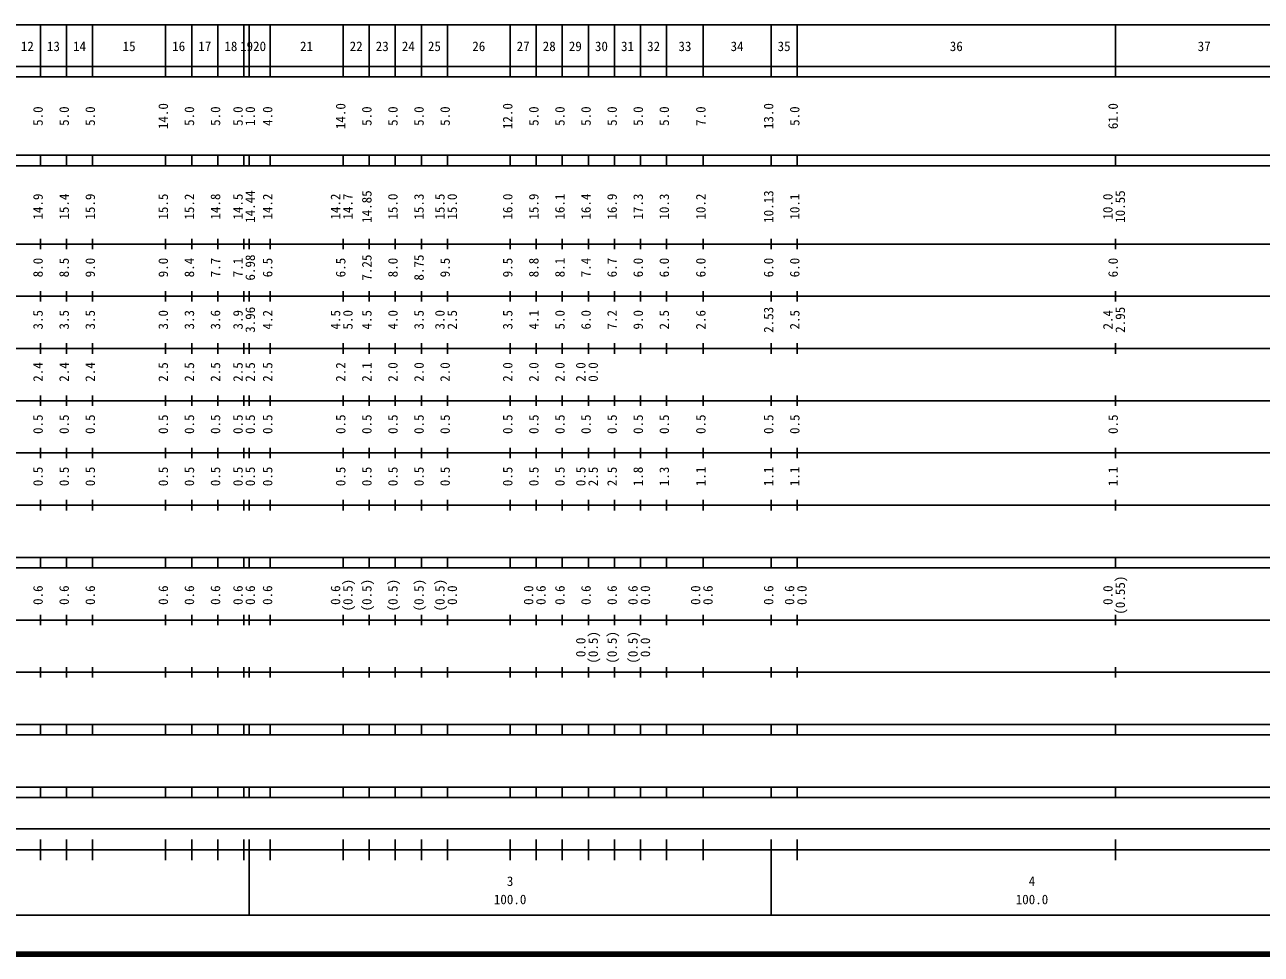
# Model space of a CAD drawing. Units: millimetres on the paper, enlarged 1000 times. Extents: x 40000 to 680000, y 20000 to 380000.
# Drawn here: x 224998 to 461938, y 20000 to 198000 of the extents above; entities that cross this region are included whole.
import ezdxf
from ezdxf.enums import TextEntityAlignment as Align

# ---------------------------------------------------------------- set-up
doc = ezdxf.new("R2010")
doc.units = ezdxf.units.MM
doc.header["$LTSCALE"] = 1000
doc.layers.add('M-TTL', color=2, linetype='Continuous', lineweight=140)
doc.layers.add('M-TTL-BAND', color=7, linetype='Continuous', lineweight=25)
doc.styles.add('ＭＳ ゴシック', font='')
doc.styles.get('ＭＳ ゴシック').set_extended_font_data('MS Gothic')

msp = doc.modelspace()

# ---------------------------------------------------------------- linework, layer by layer
at = {"layer": 'M-TTL'}
msp.add_line((40000, 20000), (680000, 20000), dxfattribs=at)
at = {"layer": 'M-TTL-BAND'}
for p, q in [((68000, 198000), (579000, 198000)), ((228000, 188000), (228000, 198000)), ((233000, 188000), (233000, 198000)), ((238000, 188000), (238000, 198000)), ((252000, 188000), (252000, 198000)), ((257000, 188000), (257000, 198000)), ((262000, 188000), (262000, 198000)), ((267000, 188000), (267000, 198000)), ((268000, 188000), (268000, 198000)), ((272000, 188000), (272000, 198000)), ((286000, 188000), (286000, 198000)), ((291000, 188000), (291000, 198000)), ((296000, 188000), (296000, 198000)), ((301000, 188000), (301000, 198000)), ((306000, 188000), (306000, 198000)), ((318000, 188000), (318000, 198000)), ((323000, 188000), (323000, 198000)), ((328000, 188000), (328000, 198000)), ((333000, 188000), (333000, 198000)), ((338000, 188000), (338000, 198000)), ((343000, 188000), (343000, 198000)), ((348000, 188000), (348000, 198000)), ((355000, 188000), (355000, 198000)), ((368000, 188000), (368000, 198000)), ((373000, 188000), (373000, 198000)), ((434000, 188000), (434000, 198000)), ((40000, 190000), (579000, 190000)), ((40000, 188000), (579000, 188000)), ((40000, 173000), (579000, 173000)), ((228000, 171000), (228000, 173000)), ((233000, 171000), (233000, 173000)), ((238000, 171000), (238000, 173000)), ((252000, 171000), (252000, 173000)), ((257000, 171000), (257000, 173000)), ((262000, 171000), (262000, 173000)), ((267000, 171000), (267000, 173000)), ((268000, 171000), (268000, 173000)), ((272000, 171000), (272000, 173000)), ((286000, 171000), (286000, 173000)), ((291000, 171000), (291000, 173000)), ((296000, 171000), (296000, 173000)), ((301000, 171000), (301000, 173000)), ((306000, 171000), (306000, 173000)), ((318000, 171000), (318000, 173000)), ((323000, 171000), (323000, 173000)), ((328000, 171000), (328000, 173000)), ((333000, 171000), (333000, 173000)), ((338000, 171000), (338000, 173000)), ((343000, 171000), (343000, 173000)), ((348000, 171000), (348000, 173000)), ((355000, 171000), (355000, 173000)), ((368000, 171000), (368000, 173000)), ((373000, 171000), (373000, 173000)), ((434000, 171000), (434000, 173000)), ((40000, 171000), (579000, 171000)), ((228000, 155000), (228000, 157000)), ((233000, 155000), (233000, 157000)), ((238000, 155000), (238000, 157000)), ((252000, 155000), (252000, 157000)), ((257000, 155000), (257000, 157000)), ((262000, 155000), (262000, 157000)), ((267000, 155000), (267000, 157000)), ((268000, 155000), (268000, 157000)), ((272000, 155000), (272000, 157000)), ((286000, 155000), (286000, 157000)), ((291000, 155000), (291000, 157000)), ((296000, 155000), (296000, 157000)), ((301000, 155000), (301000, 157000)), ((306000, 155000), (306000, 157000)), ((318000, 155000), (318000, 157000)), ((323000, 155000), (323000, 157000)), ((328000, 155000), (328000, 157000)), ((333000, 155000), (333000, 157000)), ((338000, 155000), (338000, 157000)), ((343000, 155000), (343000, 157000)), ((348000, 155000), (348000, 157000)), ((355000, 155000), (355000, 157000)), ((368000, 155000), (368000, 157000)), ((373000, 155000), (373000, 157000)), ((434000, 155000), (434000, 157000)), ((40000, 156000), (579000, 156000)), ((228000, 145000), (228000, 147000)), ((233000, 145000), (233000, 147000)), ((238000, 145000), (238000, 147000)), ((252000, 145000), (252000, 147000)), ((257000, 145000), (257000, 147000)), ((262000, 145000), (262000, 147000)), ((267000, 145000), (267000, 147000)), ((268000, 145000), (268000, 147000)), ((272000, 145000), (272000, 147000)), ((286000, 145000), (286000, 147000)), ((291000, 145000), (291000, 147000)), ((296000, 145000), (296000, 147000)), ((301000, 145000), (301000, 147000)), ((306000, 145000), (306000, 147000)), ((318000, 145000), (318000, 147000)), ((323000, 145000), (323000, 147000)), ((328000, 145000), (328000, 147000)), ((333000, 145000), (333000, 147000)), ((338000, 145000), (338000, 147000)), ((343000, 145000), (343000, 147000)), ((348000, 145000), (348000, 147000)), ((355000, 145000), (355000, 147000)), ((368000, 145000), (368000, 147000)), ((373000, 145000), (373000, 147000)), ((434000, 145000), (434000, 147000)), ((46000, 146000), (579000, 146000)), ((52000, 136000), (579000, 136000)), ((228000, 135000), (228000, 137000)), ((233000, 135000), (233000, 137000)), ((238000, 135000), (238000, 137000)), ((252000, 135000), (252000, 137000)), ((257000, 135000), (257000, 137000)), ((262000, 135000), (262000, 137000)), ((267000, 135000), (267000, 137000)), ((268000, 135000), (268000, 137000)), ((272000, 135000), (272000, 137000)), ((286000, 135000), (286000, 137000)), ((291000, 135000), (291000, 137000)), ((296000, 135000), (296000, 137000)), ((301000, 135000), (301000, 137000)), ((306000, 135000), (306000, 137000)), ((318000, 135000), (318000, 137000)), ((323000, 135000), (323000, 137000)), ((328000, 135000), (328000, 137000)), ((333000, 135000), (333000, 137000)), ((338000, 135000), (338000, 137000)), ((343000, 135000), (343000, 137000)), ((348000, 135000), (348000, 137000)), ((355000, 135000), (355000, 137000)), ((368000, 135000), (368000, 137000)), ((373000, 135000), (373000, 137000)), ((434000, 135000), (434000, 137000)), ((46000, 126000), (579000, 126000)), ((228000, 125000), (228000, 127000)), ((233000, 125000), (233000, 127000)), ((238000, 125000), (238000, 127000)), ((252000, 125000), (252000, 127000)), ((257000, 125000), (257000, 127000)), ((262000, 125000), (262000, 127000)), ((267000, 125000), (267000, 127000)), ((268000, 125000), (268000, 127000)), ((272000, 125000), (272000, 127000)), ((286000, 125000), (286000, 127000)), ((291000, 125000), (291000, 127000)), ((296000, 125000), (296000, 127000)), ((301000, 125000), (301000, 127000)), ((306000, 125000), (306000, 127000)), ((318000, 125000), (318000, 127000)), ((323000, 125000), (323000, 127000)), ((328000, 125000), (328000, 127000)), ((333000, 125000), (333000, 127000)), ((338000, 125000), (338000, 127000)), ((343000, 125000), (343000, 127000)), ((348000, 125000), (348000, 127000)), ((355000, 125000), (355000, 127000)), ((368000, 125000), (368000, 127000)), ((373000, 125000), (373000, 127000)), ((434000, 125000), (434000, 127000)), ((228000, 115000), (228000, 117000)), ((233000, 115000), (233000, 117000)), ((238000, 115000), (238000, 117000)), ((252000, 115000), (252000, 117000)), ((257000, 115000), (257000, 117000)), ((262000, 115000), (262000, 117000)), ((267000, 115000), (267000, 117000)), ((268000, 115000), (268000, 117000)), ((272000, 115000), (272000, 117000)), ((286000, 115000), (286000, 117000)), ((291000, 115000), (291000, 117000)), ((296000, 115000), (296000, 117000)), ((301000, 115000), (301000, 117000)), ((306000, 115000), (306000, 117000)), ((318000, 115000), (318000, 117000)), ((323000, 115000), (323000, 117000)), ((328000, 115000), (328000, 117000)), ((333000, 115000), (333000, 117000)), ((338000, 115000), (338000, 117000)), ((343000, 115000), (343000, 117000)), ((348000, 115000), (348000, 117000)), ((355000, 115000), (355000, 117000)), ((368000, 115000), (368000, 117000)), ((373000, 115000), (373000, 117000)), ((434000, 115000), (434000, 117000)), ((52000, 116000), (579000, 116000)), ((228000, 105000), (228000, 107000)), ((233000, 105000), (233000, 107000)), ((238000, 105000), (238000, 107000)), ((252000, 105000), (252000, 107000)), ((257000, 105000), (257000, 107000)), ((262000, 105000), (262000, 107000)), ((267000, 105000), (267000, 107000)), ((268000, 105000), (268000, 107000)), ((272000, 105000), (272000, 107000)), ((286000, 105000), (286000, 107000)), ((291000, 105000), (291000, 107000)), ((296000, 105000), (296000, 107000)), ((301000, 105000), (301000, 107000)), ((306000, 105000), (306000, 107000)), ((318000, 105000), (318000, 107000)), ((323000, 105000), (323000, 107000)), ((328000, 105000), (328000, 107000)), ((333000, 105000), (333000, 107000)), ((338000, 105000), (338000, 107000)), ((343000, 105000), (343000, 107000)), ((348000, 105000), (348000, 107000)), ((355000, 105000), (355000, 107000)), ((368000, 105000), (368000, 107000)), ((373000, 105000), (373000, 107000)), ((434000, 105000), (434000, 107000)), ((46000, 106000), (579000, 106000)), ((40000, 96000), (579000, 96000)), ((228000, 94000), (228000, 96000)), ((233000, 94000), (233000, 96000)), ((238000, 94000), (238000, 96000)), ((252000, 94000), (252000, 96000)), ((257000, 94000), (257000, 96000)), ((262000, 94000), (262000, 96000)), ((267000, 94000), (267000, 96000)), ((268000, 94000), (268000, 96000)), ((272000, 94000), (272000, 96000)), ((286000, 94000), (286000, 96000)), ((291000, 94000), (291000, 96000)), ((296000, 94000), (296000, 96000)), ((301000, 94000), (301000, 96000)), ((306000, 94000), (306000, 96000)), ((318000, 94000), (318000, 96000)), ((323000, 94000), (323000, 96000)), ((328000, 94000), (328000, 96000)), ((333000, 94000), (333000, 96000)), ((338000, 94000), (338000, 96000)), ((343000, 94000), (343000, 96000)), ((348000, 94000), (348000, 96000)), ((355000, 94000), (355000, 96000)), ((368000, 94000), (368000, 96000)), ((373000, 94000), (373000, 96000)), ((434000, 94000), (434000, 96000)), ((40000, 94000), (579000, 94000)), ((49000, 84000), (579000, 84000)), ((228000, 83000), (228000, 85000)), ((233000, 83000), (233000, 85000)), ((238000, 83000), (238000, 85000)), ((252000, 83000), (252000, 85000)), ((257000, 83000), (257000, 85000)), ((262000, 83000), (262000, 85000)), ((267000, 83000), (267000, 85000)), ((268000, 83000), (268000, 85000)), ((272000, 83000), (272000, 85000)), ((286000, 83000), (286000, 85000)), ((291000, 83000), (291000, 85000)), ((296000, 83000), (296000, 85000)), ((301000, 83000), (301000, 85000)), ((306000, 83000), (306000, 85000)), ((318000, 83000), (318000, 85000)), ((323000, 83000), (323000, 85000)), ((328000, 83000), (328000, 85000)), ((333000, 83000), (333000, 85000)), ((338000, 83000), (338000, 85000)), ((343000, 83000), (343000, 85000)), ((348000, 83000), (348000, 85000)), ((355000, 83000), (355000, 85000)), ((368000, 83000), (368000, 85000)), ((373000, 83000), (373000, 85000)), ((434000, 83000), (434000, 85000)), ((40000, 74000), (579000, 74000)), ((228000, 73000), (228000, 75000)), ((233000, 73000), (233000, 75000)), ((238000, 73000), (238000, 75000)), ((252000, 73000), (252000, 75000)), ((257000, 73000), (257000, 75000)), ((262000, 73000), (262000, 75000)), ((267000, 73000), (267000, 75000)), ((268000, 73000), (268000, 75000)), ((272000, 73000), (272000, 75000)), ((286000, 73000), (286000, 75000)), ((291000, 73000), (291000, 75000)), ((296000, 73000), (296000, 75000)), ((301000, 73000), (301000, 75000)), ((306000, 73000), (306000, 75000)), ((318000, 73000), (318000, 75000)), ((323000, 73000), (323000, 75000)), ((328000, 73000), (328000, 75000)), ((333000, 73000), (333000, 75000)), ((338000, 73000), (338000, 75000)), ((343000, 73000), (343000, 75000)), ((348000, 73000), (348000, 75000)), ((355000, 73000), (355000, 75000)), ((368000, 73000), (368000, 75000)), ((373000, 73000), (373000, 75000)), ((434000, 73000), (434000, 75000)), ((40000, 64000), (579000, 64000)), ((228000, 62000), (228000, 64000)), ((233000, 62000), (233000, 64000)), ((238000, 62000), (238000, 64000)), ((252000, 62000), (252000, 64000)), ((257000, 62000), (257000, 64000)), ((262000, 62000), (262000, 64000)), ((267000, 62000), (267000, 64000)), ((268000, 62000), (268000, 64000)), ((272000, 62000), (272000, 64000)), ((286000, 62000), (286000, 64000)), ((291000, 62000), (291000, 64000)), ((296000, 62000), (296000, 64000)), ((301000, 62000), (301000, 64000)), ((306000, 62000), (306000, 64000)), ((318000, 62000), (318000, 64000)), ((323000, 62000), (323000, 64000)), ((328000, 62000), (328000, 64000)), ((333000, 62000), (333000, 64000)), ((338000, 62000), (338000, 64000)), ((343000, 62000), (343000, 64000)), ((348000, 62000), (348000, 64000)), ((355000, 62000), (355000, 64000)), ((368000, 62000), (368000, 64000)), ((373000, 62000), (373000, 64000)), ((434000, 62000), (434000, 64000)), ((40000, 62000), (579000, 62000)), ((40000, 52000), (579000, 52000)), ((40000, 50000), (579000, 50000)), ((228000, 50000), (228000, 52000)), ((233000, 50000), (233000, 52000)), ((238000, 50000), (238000, 52000)), ((252000, 50000), (252000, 52000)), ((257000, 50000), (257000, 52000)), ((262000, 50000), (262000, 52000)), ((267000, 50000), (267000, 52000)), ((268000, 50000), (268000, 52000)), ((272000, 50000), (272000, 52000)), ((286000, 50000), (286000, 52000)), ((291000, 50000), (291000, 52000)), ((296000, 50000), (296000, 52000)), ((301000, 50000), (301000, 52000)), ((306000, 50000), (306000, 52000)), ((318000, 50000), (318000, 52000)), ((323000, 50000), (323000, 52000)), ((328000, 50000), (328000, 52000)), ((333000, 50000), (333000, 52000)), ((338000, 50000), (338000, 52000)), ((343000, 50000), (343000, 52000)), ((348000, 50000), (348000, 52000)), ((355000, 50000), (355000, 52000)), ((368000, 50000), (368000, 52000)), ((373000, 50000), (373000, 52000)), ((434000, 50000), (434000, 52000)), ((71000, 44000), (565000, 44000)), ((228000, 38000), (228000, 42000)), ((233000, 38000), (233000, 42000)), ((238000, 38000), (238000, 42000)), ((252000, 38000), (252000, 42000)), ((257000, 38000), (257000, 42000)), ((262000, 38000), (262000, 42000)), ((267000, 38000), (267000, 42000)), ((268000, 27500), (268000, 42000)), ((272000, 38000), (272000, 42000)), ((286000, 38000), (286000, 42000)), ((291000, 38000), (291000, 42000)), ((296000, 38000), (296000, 42000)), ((301000, 38000), (301000, 42000)), ((306000, 38000), (306000, 42000)), ((318000, 38000), (318000, 42000)), ((323000, 38000), (323000, 42000)), ((328000, 38000), (328000, 42000)), ((333000, 38000), (333000, 42000)), ((338000, 38000), (338000, 42000)), ((343000, 38000), (343000, 42000)), ((348000, 38000), (348000, 42000)), ((355000, 38000), (355000, 42000)), ((368000, 27500), (368000, 42000)), ((373000, 38000), (373000, 42000)), ((434000, 38000), (434000, 42000)), ((40000, 40000), (579000, 40000)), ((68000, 27500), (579000, 27500))]:
    msp.add_line(p, q, dxfattribs=at)

# ---------------------------------------------------------------- texts
at = {"layer": 'M-TTL-BAND', "style": 'ＭＳ ゴシック'}
for s, p in [('12', (225500, 192405)), ('13', (230500, 192405)), ('14', (235500, 192405)), ('15', (245000, 192405)), ('16', (254500, 192405)), ('17', (259500, 192405)), ('18', (264500, 192405)), ('19', (267500, 192405)), ('20', (270000, 192405)), ('21', (279000, 192405)), ('22', (288500, 192405)), ('23', (293500, 192405)), ('24', (298500, 192405)), ('25', (303500, 192405)), ('26', (312000, 192405)), ('27', (320500, 192405)), ('28', (325500, 192405)), ('29', (330500, 192405)), ('30', (335500, 192405)), ('31', (340500, 192405)), ('32', (345500, 192405)), ('33', (351500, 192405)), ('34', (361500, 192405)), ('35', (370500, 192405)), ('36', (403500, 192405)), ('37', (451000, 192405)), ('3', (318000, 32523)), ('4', (418000, 32523)), ('100.0', (318000, 29033)), ('100.0', (418000, 29033))]:
    msp.add_text(s, height=1833, dxfattribs=at).set_placement(p, align=Align.BOTTOM_CENTER)
for s, p in [('14.0', (253000, 180500)), ('14.0', (287000, 180500)), ('12.0', (319000, 180500)), ('13.0', (369000, 180500)), ('61.0', (435000, 180500)), ('5.0', (229000, 180500)), ('5.0', (234000, 180500)), ('5.0', (239000, 180500)), ('5.0', (258000, 180500)), ('5.0', (263000, 180500)), ('5.0', (267319, 180500)), ('1.0', (269661, 180500)), ('4.0', (273000, 180500)), ('5.0', (292000, 180500)), ('5.0', (297000, 180500)), ('5.0', (302000, 180500)), ('5.0', (307000, 180500)), ('5.0', (324000, 180500)), ('5.0', (329000, 180500)), ('5.0', (334000, 180500)), ('5.0', (339000, 180500)), ('5.0', (344000, 180500)), ('5.0', (349000, 180500)), ('7.0', (356000, 180500)), ('5.0', (374000, 180500)), ('14.44', (269661, 163174)), ('14.85', (292000, 163174)), ('10.13', (369000, 163174)), ('10.55', (436370, 163174)), ('14.9', (229000, 163174)), ('15.4', (234000, 163174)), ('15.9', (239000, 163174)), ('15.5', (253000, 163174)), ('15.2', (258000, 163174)), ('14.8', (263000, 163174)), ('14.5', (267319, 163174)), ('14.2', (273000, 163174)), ('14.2', (286000, 163174)), ('14.7', (288370, 163174)), ('15.0', (297000, 163174)), ('15.3', (302000, 163174)), ('15.5', (306000, 163174)), ('15.0', (308370, 163174)), ('16.0', (319000, 163174)), ('15.9', (324000, 163174)), ('16.1', (329000, 163174)), ('16.4', (334000, 163174)), ('16.9', (339000, 163174)), ('17.3', (344000, 163174)), ('10.3', (349000, 163174)), ('10.2', (356000, 163174)), ('10.1', (374000, 163174)), ('10.0', (434000, 163174)), ('8.0', (229000, 151500)), ('8.5', (234000, 151500)), ('9.0', (239000, 151500)), ('9.0', (253000, 151500)), ('8.4', (258000, 151500)), ('7.7', (263000, 151500)), ('7.1', (267319, 151500)), ('6.98', (269661, 151500)), ('6.5', (273000, 151500)), ('6.5', (287000, 151500)), ('7.25', (292000, 151500)), ('8.0', (297000, 151500)), ('8.75', (302000, 151500)), ('9.5', (307000, 151500)), ('9.5', (319000, 151500)), ('8.8', (324000, 151500)), ('8.1', (329000, 151500)), ('7.4', (334000, 151500)), ('6.7', (339000, 151500)), ('6.0', (344000, 151500)), ('6.0', (349000, 151500)), ('6.0', (356000, 151500)), ('6.0', (369000, 151500)), ('6.0', (374000, 151500)), ('6.0', (435000, 151500)), ('3.5', (229000, 141500)), ('3.5', (234000, 141500)), ('3.5', (239000, 141500)), ('3.0', (253000, 141500)), ('3.3', (258000, 141500)), ('3.6', (263000, 141500)), ('3.9', (267319, 141500)), ('3.96', (269661, 141500)), ('4.2', (273000, 141500)), ('4.5', (286000, 141500)), ('5.0', (288370, 141500)), ('4.5', (292000, 141500)), ('4.0', (297000, 141500)), ('3.5', (302000, 141500)), ('3.0', (306000, 141500)), ('2.5', (308370, 141500)), ('3.5', (319000, 141500)), ('4.1', (324000, 141500)), ('5.0', (329000, 141500)), ('6.0', (334000, 141500)), ('7.2', (339000, 141500)), ('9.0', (344000, 141500)), ('2.5', (349000, 141500)), ('2.6', (356000, 141500)), ('2.53', (369000, 141500)), ('2.5', (374000, 141500)), ('2.4', (434000, 141500)), ('2.95', (436370, 141500)), ('2.4', (229000, 131500)), ('2.4', (234000, 131500)), ('2.4', (239000, 131500)), ('2.5', (253000, 131500)), ('2.5', (258000, 131500)), ('2.5', (263000, 131500)), ('2.5', (267319, 131500)), ('2.5', (269661, 131500)), ('2.5', (273000, 131500)), ('2.2', (287000, 131500)), ('2.1', (292000, 131500)), ('2.0', (297000, 131500)), ('2.0', (302000, 131500)), ('2.0', (307000, 131500)), ('2.0', (319000, 131500)), ('2.0', (324000, 131500)), ('2.0', (329000, 131500)), ('2.0', (333000, 131500)), ('0.0', (335370, 131500)), ('0.5', (229000, 121500)), ('0.5', (234000, 121500)), ('0.5', (239000, 121500)), ('0.5', (253000, 121500)), ('0.5', (258000, 121500)), ('0.5', (263000, 121500)), ('0.5', (267319, 121500)), ('0.5', (269661, 121500)), ('0.5', (273000, 121500)), ('0.5', (287000, 121500)), ('0.5', (292000, 121500)), ('0.5', (297000, 121500)), ('0.5', (302000, 121500)), ('0.5', (307000, 121500)), ('0.5', (319000, 121500)), ('0.5', (324000, 121500)), ('0.5', (329000, 121500)), ('0.5', (334000, 121500)), ('0.5', (339000, 121500)), ('0.5', (344000, 121500)), ('0.5', (349000, 121500)), ('0.5', (356000, 121500)), ('0.5', (369000, 121500)), ('0.5', (374000, 121500)), ('0.5', (435000, 121500)), ('0.5', (229000, 111500)), ('0.5', (234000, 111500)), ('0.5', (239000, 111500)), ('0.5', (253000, 111500)), ('0.5', (258000, 111500)), ('0.5', (263000, 111500)), ('0.5', (267319, 111500)), ('0.5', (269661, 111500)), ('0.5', (273000, 111500)), ('0.5', (287000, 111500)), ('0.5', (292000, 111500)), ('0.5', (297000, 111500)), ('0.5', (302000, 111500)), ('0.5', (307000, 111500)), ('0.5', (319000, 111500)), ('0.5', (324000, 111500)), ('0.5', (329000, 111500)), ('0.5', (333000, 111500)), ('2.5', (335370, 111500)), ('2.5', (339000, 111500)), ('1.8', (344000, 111500)), ('1.3', (349000, 111500)), ('1.1', (356000, 111500)), ('1.1', (369000, 111500)), ('1.1', (374000, 111500)), ('1.1', (435000, 111500)), ('0.6', (229000, 88764)), ('0.6', (234000, 88764)), ('0.6', (239000, 88764)), ('0.6', (253000, 88764)), ('0.6', (258000, 88764)), ('0.6', (263000, 88764)), ('0.6', (267319, 88764)), ('0.6', (269661, 88764)), ('0.6', (272970, 88764)), ('0.6', (286000, 88764)), ('(0.5)', (288370, 88764)), ('(0.5)', (292000, 88764)), ('(0.5)', (297000, 88764)), ('(0.5)', (302000, 88764)), ('(0.5)', (306000, 88764)), ('0.0', (308370, 88764)), ('0.0', (323000, 88764)), ('0.6', (325370, 88764)), ('0.6', (329000, 88764)), ('0.6', (334000, 88764)), ('0.6', (339000, 88764)), ('0.6', (343000, 88764)), ('0.0', (345370, 88764)), ('0.0', (355000, 88764)), ('0.6', (357370, 88764)), ('0.6', (369000, 88764)), ('0.6', (373000, 88764)), ('0.0', (375370, 88764)), ('0.0', (434000, 88764)), ('(0.55)', (436370, 88764)), ('(0.5)', (335370, 78764)), ('(0.5)', (339000, 78764)), ('(0.5)', (343000, 78764)), ('0.0', (333000, 78764)), ('0.0', (345370, 78764))]:
    msp.add_text(s, height=1833, rotation=90, dxfattribs=at).set_placement(p, align=Align.BOTTOM_CENTER)

doc.saveas('drawing.dxf')
